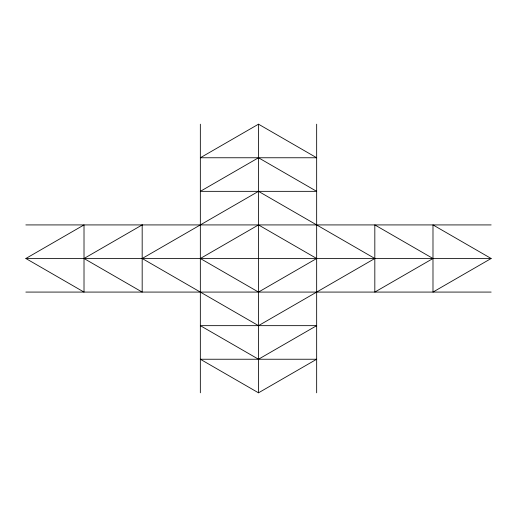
<?xml version="1.0" encoding="UTF-8"?>
<svg xmlns="http://www.w3.org/2000/svg" width="517" height="517" viewBox="0 0 517 517"><rect width="100%" height="100%" fill="white"/><g stroke="black" fill="none" stroke-linecap="round" stroke-linejoin="round"><path stroke-width="0.78" d="M25.85 258.5L84.013 224.921L84.013 292.079L25.85 258.5L491.15 258.5L432.988 292.079L432.988 224.921L491.15 258.5M258.5 124.183L200.338 157.763L316.663 157.763L258.5 124.183L258.5 392.817L200.338 359.237L316.663 359.237L258.5 392.817M25.85 224.921L491.15 224.921M25.85 292.079L491.15 292.079M316.663 124.183L316.663 392.817M200.338 124.183L200.338 392.817M142.175 224.921L84.013 258.5L142.175 292.079L142.175 224.921M258.5 157.763L200.338 191.342L316.663 191.342L258.5 157.763M258.5 191.342L142.175 258.5L258.5 325.658L374.825 258.5L258.5 191.342M258.5 224.921L200.338 258.5L258.5 292.079L316.663 258.5L258.5 224.921M316.663 325.658L258.5 359.237L200.338 325.658L316.663 325.658M432.988 258.5L374.825 292.079L374.825 224.921L432.988 258.5"/></g></svg>
